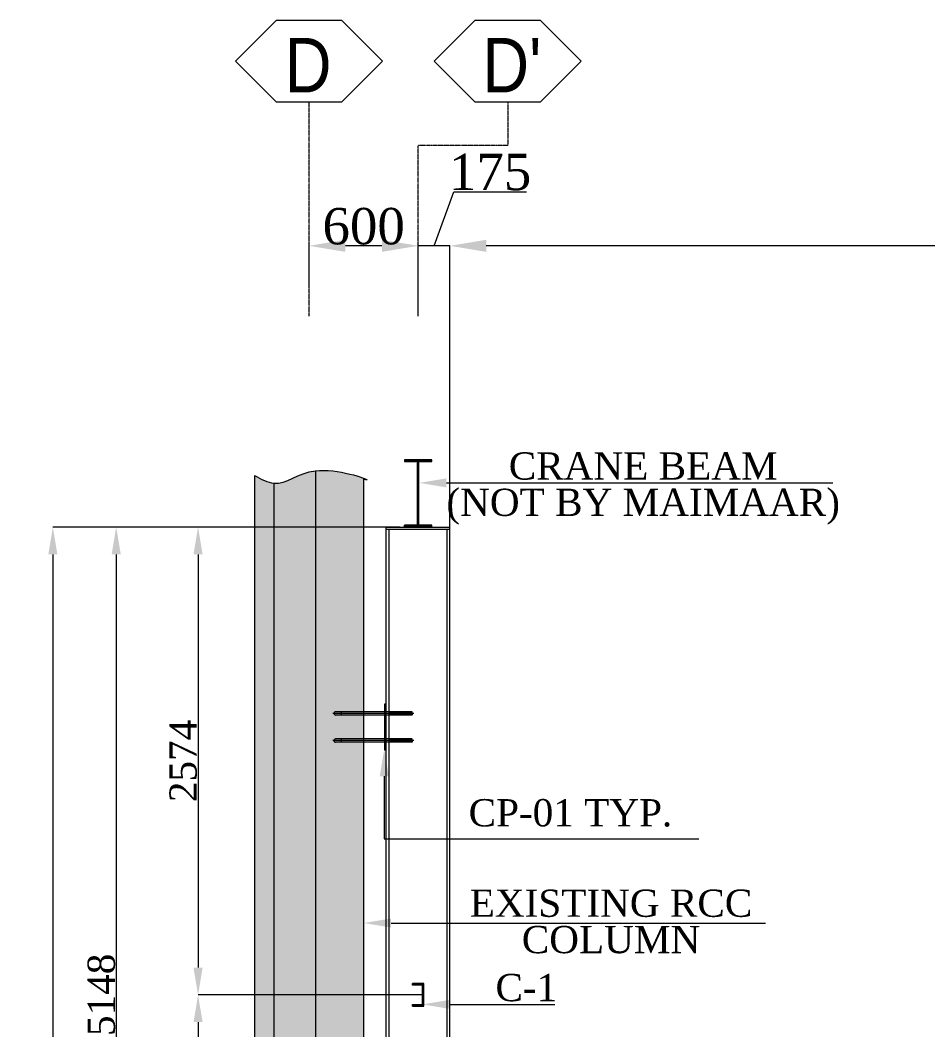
# Model space of a CAD drawing. Header units: millimetres. Extents: x 0 to 13151789, y -1482478 to 0.
# Drawn here: x 12772622 to 12777615, y -1406013 to -1400458 of the extents above; entities that cross this region are included whole.
import ezdxf
from ezdxf.entities.mleader import LeaderData, LeaderLine
from ezdxf.math import Vec2, Vec3

# ---------------------------------------------------------------- set-up
doc = ezdxf.new("R2010")
doc.units = ezdxf.units.MM
doc.header["$LTSCALE"] = 0.4
doc.header["$MEASUREMENT"] = 0
doc.header["$PDMODE"] = 66
doc.linetypes.add('CENTER', pattern=[2, 1.25, -0.25, 0.25, -0.25])
doc.linetypes.add('XKITLINE03', pattern=[6, 3, -1, 1, -1])
doc.layers.get('0').update_dxf_attribs({"lineweight": 0})
doc.layers.get('Defpoints').update_dxf_attribs({"lineweight": 0})
for name, color, linetype, lineweight in [('2', 3, 'Continuous', 0), ('COLUM HATCH', 7, 'Continuous', 0), ('Grid', 202, 'CENTER', 0), ('HATCH', 8, 'Continuous', 0), ('Layer 1', 7, 'Continuous', 0), ('MISCEL', 7, 'Continuous', 0), ('Other object type', 1, 'Continuous', 0), ('Outer Line', 1, 'Continuous', 0)]:
    doc.layers.add(name, color=color, linetype=linetype, lineweight=lineweight)
doc.styles.add('ARIAL_', font='arial.ttf')
doc.styles.add('style2', font='ARIALN.TTF')
doc.styles.add('TNROMAN', font='times.ttf')
doc.dimstyles.new('shahid', dxfattribs={"dimtxt": 37.0005, "dimasz": 20, "dimexe": 8, "dimexo": 10, "dimgap": 5, "dimtad": 3, "dimdec": 0, "dimrnd": 1, "dimzin": 0, "dimdsep": 46, "dimtxsty": 'style2', "dimcen": 0.09, "dimclrt": 1, "dimadec": 0, "dimazin": 0, "dimtfac": 1, "dimtdec": 0, "dimtix": 1, "dimtmove": 1, "dimatfit": 3, "dimfxl": 1, "dimtolj": 1, "dimtzin": 0, "dimlwd": 5, "dimlwe": 5, "dimarcsym": 0})

# ---------------------------------------------------------------- blocks, each defined once
blk = doc.blocks.new('*D156')
at = {"layer": 'Defpoints', "color": 0, "lineweight": 0, "transparency": 16777216}
for p in [(12774711.3, -1403247), (12772801.7, -1411247), (12774711.3, -1411247)]:
    blk.add_point(p, dxfattribs=at)
at = {"layer": 'Layer 1', "color": 8, "lineweight": 5, "transparency": 16777216}
for p, q in [((12774711.3, -1403247), (12772801.7, -1403247)), ((12772801.7, -1403397), (12772801.7, -1411097)), ((12774711.3, -1411247), (12772801.7, -1411247))]:
    blk.add_line(p, q, dxfattribs=at)
at = {"layer": 'Layer 1', "color": 8, "lineweight": 0, "transparency": 16777216}
for points in [[(12772776.7, -1403397), (12772826.7, -1403397), (12772801.7, -1403247)], [(12772776.7, -1411097), (12772826.7, -1411097), (12772801.7, -1411247)]]:
    blk.add_solid(points, dxfattribs=at)
at = {"layer": 'Layer 1', "color": 2, "lineweight": 0, "transparency": 16777216, "insert": (12772720.4, -1407247), "char_height": 150, "attachment_point": 5, "rotation": 90, "style": 'TNROMAN'}
blk.add_mtext('\\A1;8000', dxfattribs=at)
blk = doc.blocks.new('*D158')
at = {"layer": 'Defpoints', "color": 0, "lineweight": 0, "transparency": 16777216}
for p in [(12774636.3, -1403247), (12773150.2, -1408395), (12774636.3, -1408395)]:
    blk.add_point(p, dxfattribs=at)
at = {"layer": 'Layer 1', "color": 8, "lineweight": 5, "transparency": 16777216}
for p, q in [((12774636.3, -1403247), (12773150.2, -1403247)), ((12773150.2, -1403397), (12773150.2, -1408245)), ((12774636.3, -1408395), (12773150.2, -1408395))]:
    blk.add_line(p, q, dxfattribs=at)
at = {"layer": 'Layer 1', "color": 8, "lineweight": 0, "transparency": 16777216}
for points in [[(12773125.2, -1403397), (12773175.2, -1403397), (12773150.2, -1403247)], [(12773125.2, -1408245), (12773175.2, -1408245), (12773150.2, -1408395)]]:
    blk.add_solid(points, dxfattribs=at)
at = {"layer": 'Layer 1', "color": 2, "lineweight": 0, "transparency": 16777216, "insert": (12773068.9, -1405821), "char_height": 150, "attachment_point": 5, "rotation": 90, "style": 'TNROMAN'}
blk.add_mtext('\\A1;5148', dxfattribs=at)
blk = doc.blocks.new('*D155')
at = {"layer": 'Defpoints', "color": 0, "lineweight": 0, "transparency": 16777216}
for p in [(12774986.3, -1401699.4), (12774986.3, -1401752.7), (12789447.3, -1402086.6)]:
    blk.add_point(p, dxfattribs=at)
at = {"layer": 'Layer 1', "color": 8, "lineweight": 5, "transparency": 16777216}
for p, q in [((12774986.3, -1401752.7), (12774986.3, -1401699.4)), ((12789247.3, -1401699.4), (12775186.3, -1401699.4)), ((12789447.3, -1402086.6), (12789447.3, -1401699.4))]:
    blk.add_line(p, q, dxfattribs=at)
at = {"layer": 'Layer 1', "color": 8, "lineweight": 0, "transparency": 16777216}
for points in [[(12775186.3, -1401666.1), (12775186.3, -1401732.7), (12774986.3, -1401699.4)], [(12789247.3, -1401666.1), (12789247.3, -1401732.7), (12789447.3, -1401699.4)]]:
    blk.add_solid(points, dxfattribs=at)
at = {"layer": 'Layer 1', "color": 2, "lineweight": 0, "transparency": 16777216, "insert": (12782216.8, -1401592.7), "char_height": 200, "attachment_point": 5, "style": 'TNROMAN'}
blk.add_mtext('\\A1;14461', dxfattribs=at)
blk = doc.blocks.new('*D160')
at = {"layer": 'Defpoints', "color": 0, "lineweight": 0, "transparency": 16777216}
for p in [(12774211.3, -1401699.4), (12774811.8, -1401752.7), (12774211.3, -1401924.5)]:
    blk.add_point(p, dxfattribs=at)
at = {"layer": 'Layer 1', "color": 8, "lineweight": 5, "transparency": 16777216}
for p, q in [((12774211.3, -1401924.5), (12774211.3, -1401699.4)), ((12774611.8, -1401699.4), (12774411.3, -1401699.4)), ((12774811.8, -1401752.7), (12774811.8, -1401699.4))]:
    blk.add_line(p, q, dxfattribs=at)
at = {"layer": 'Layer 1', "color": 8, "lineweight": 0, "transparency": 16777216}
for points in [[(12774411.3, -1401666.1), (12774411.3, -1401732.7), (12774211.3, -1401699.4)], [(12774611.8, -1401666.1), (12774611.8, -1401732.7), (12774811.8, -1401699.4)]]:
    blk.add_solid(points, dxfattribs=at)
at = {"layer": 'Layer 1', "color": 2, "lineweight": 0, "transparency": 16777216, "insert": (12774511.6, -1401592.7), "char_height": 200, "attachment_point": 5, "style": 'TNROMAN'}
blk.add_mtext('\\A1;600', dxfattribs=at)
blk = doc.blocks.new('*D162')
at = {"layer": 'Defpoints', "color": 0, "lineweight": 0, "transparency": 16777216}
for p in [(12774811.3, -1401699.4), (12774811.3, -1402086.6), (12774986.3, -1403259)]:
    blk.add_point(p, dxfattribs=at)
at = {"layer": 'Layer 1', "color": 8, "lineweight": 5, "transparency": 16777216}
for p, q in [((12774898.8, -1401699.4), (12775007.7, -1401401.5)), ((12775007.7, -1401401.5), (12775406.6, -1401401.5)), ((12774811.3, -1402086.6), (12774811.3, -1401699.4)), ((12774986.3, -1401699.4), (12774811.3, -1401699.4)), ((12774986.3, -1401699.4), (12774811.3, -1401699.4)), ((12774986.3, -1403259), (12774986.3, -1401699.4))]:
    blk.add_line(p, q, dxfattribs=at)
at = {"layer": 'Layer 1', "color": 2, "lineweight": 0, "transparency": 16777216, "insert": (12775207.2, -1401294.5), "char_height": 200, "attachment_point": 5, "style": 'TNROMAN'}
blk.add_mtext('\\A1;175', dxfattribs=at)
blk = doc.blocks.new('*D286')
at = {"layer": 'Defpoints', "color": 0, "lineweight": 0, "transparency": 16777216}
for p in [(12773893.3, -1403247), (12773600.5, -1405821), (12774842.8, -1405821)]:
    blk.add_point(p, dxfattribs=at)
at = {"layer": 'Layer 1', "color": 8, "lineweight": 5, "transparency": 16777216}
for p, q in [((12773893.3, -1403247), (12773600.5, -1403247)), ((12773600.5, -1403397), (12773600.5, -1405671)), ((12774842.8, -1405821), (12773600.5, -1405821))]:
    blk.add_line(p, q, dxfattribs=at)
at = {"layer": 'Layer 1', "color": 8, "lineweight": 0, "transparency": 16777216}
for points in [[(12773575.5, -1403397), (12773625.5, -1403397), (12773600.5, -1403247)], [(12773575.5, -1405671), (12773625.5, -1405671), (12773600.5, -1405821)]]:
    blk.add_solid(points, dxfattribs=at)
at = {"layer": 'Layer 1', "color": 2, "lineweight": 0, "transparency": 16777216, "insert": (12773519, -1404534), "char_height": 150, "attachment_point": 5, "rotation": 90, "style": 'TNROMAN'}
blk.add_mtext('\\A1;2574', dxfattribs=at)
blk = doc.blocks.new('*D287')
at = {"layer": 'Defpoints', "color": 0, "lineweight": 0, "transparency": 16777216}
for p in [(12774842.8, -1405821), (12773600.5, -1408395), (12773911.3, -1408395)]:
    blk.add_point(p, dxfattribs=at)
at = {"layer": 'Layer 1', "color": 8, "lineweight": 5, "transparency": 16777216}
for p, q in [((12774842.8, -1405821), (12773600.5, -1405821)), ((12773600.5, -1405971), (12773600.5, -1408245)), ((12773911.3, -1408395), (12773600.5, -1408395))]:
    blk.add_line(p, q, dxfattribs=at)
at = {"layer": 'Layer 1', "color": 8, "lineweight": 0, "transparency": 16777216}
for points in [[(12773575.5, -1405971), (12773625.5, -1405971), (12773600.5, -1405821)], [(12773575.5, -1408245), (12773625.5, -1408245), (12773600.5, -1408395)]]:
    blk.add_solid(points, dxfattribs=at)
at = {"layer": 'Layer 1', "color": 2, "lineweight": 0, "transparency": 16777216, "insert": (12773519, -1407108), "char_height": 150, "attachment_point": 5, "rotation": 90, "style": 'TNROMAN'}
blk.add_mtext('\\A1;2574', dxfattribs=at)

msp = doc.modelspace()

# ---------------------------------------------------------------- hatches: boundary and pattern name
at = {"layer": 'COLUM HATCH', "lineweight": 0}
h = msp.add_hatch(dxfattribs=at)
h.set_pattern_fill('AR-B816C', color=251, scale=12.5)
h.set_pattern_definition([(0, (5159118.71, -1981093.05), (100, 100), [195.3125, -4.6875]), (0, (5159018.71, -1981088.36), (100, 100), [195.3125, -4.6875]), (90, (5159118.71, -1981093.05), (-100, 100), [-104.6875, 95.3125]), (90, (5159114.03, -1981093.05), (-100, 100), [-104.6875, 95.3125])])
edge = h.paths.add_edge_path()
edge.add_line((12774017.3, -1411247), (12774246.3, -1411247))
edge.add_line((12774246.3, -1411247), (12774246.3, -1402937))
edge.add_spline(control_points=[(12774246.3, -1402937), (12774148.6, -1402948.9), (12774088.2, -1403012.1), (12774017.3, -1403005.4)], knot_values=[113.753398, 113.753398, 113.753398, 113.753398, 352.738976, 352.738976, 352.738976, 352.738976], degree=3, periodic=0)
edge.add_line((12774017.3, -1403005.4), (12774017.3, -1411247))
at = {"layer": 'HATCH', "lineweight": 0}
h = msp.add_hatch(dxfattribs=at)
h.set_pattern_fill('AR-CONC', color=251, scale=22)
h.set_pattern_definition([(50, (5159118.71, -1981093.05), (157.7972402, -13.8054697), [16.5, -181.5]), (355, (5159118.71, -1981093.05), (-30.5252934, 165.4822694), [13.2, -145.2]), (100.4514445, (5159131.86, -1981094.2), (127.2719463, 151.676798), [14.0228422, -154.2512646]), (46.1842, (5159118.71, -1981049.05), (234.7930927, -36.414242), [24.75, -272.25]), (96.6356355, (5159138.28, -1981052.09), (205.625628, 214.306092), [21.034275, -231.377027]), (351.184164, (5159118.71, -1981049.05), (205.625628, 214.306092), [19.8, -217.8]), (21, (5159140.71, -1981060.05), (131.3195515, -88.576156), [16.5, -181.5]), (326, (5159140.71, -1981060.05), (53.529373, 159.53301), [13.2, -145.2]), (71.4514447, (5159151.66, -1981067.43), (184.848923, 70.9568536), [14.0228418, -154.2512646]), (37.5, (5159118.71, -1981093.05), (2.67516817, 73.23664784), [0, -143.44, 0, -147.4, 0, -145.75]), (7.5, (5159118.71, -1981093.05), (57.8752982, 86.7705766), [0, -84.04, 0, -140.14, 0, -55.55]), (327.5, (5159069.65, -1981093.05), (117.44093596, -4.9620718), [0, -55, 0, -171.6, 0, -227.7]), (317.5, (5159047.65, -1981093.05), (128.3009573, 22.0230961), [0, -71.5, 0, -113.96, 0, -161.7])])
edge = h.paths.add_edge_path()
edge.add_spline(control_points=[(12774529.4, -1402985.9), (12774519.9, -1402978.7), (12774421.5, -1402945), (12774325.9, -1402936.7)], knot_values=[413.486277, 413.486277, 413.486277, 413.486277, 624.848187, 624.848187, 624.848187, 624.848187], degree=3, periodic=0)
edge.add_spline(control_points=[(12774325.9, -1402936.7), (12774316.5, -1402935.9), (12774307.1, -1402935.3), (12774297.8, -1402935)], knot_values=[392.638294, 392.638294, 392.638294, 392.638294, 413.486277, 413.486277, 413.486277, 413.486277], degree=3, periodic=0)
edge.add_spline(control_points=[(12774297.8, -1402935), (12774296.2, -1402935), (12774294.6, -1402934.9), (12774293.1, -1402934.9)], knot_values=[389.096866, 389.096866, 389.096866, 389.096866, 392.638294, 392.638294, 392.638294, 392.638294], degree=3, periodic=0)
edge.add_spline(control_points=[(12774293.1, -1402934.9), (12774276.9, -1402934.6), (12774261.2, -1402935.2), (12774246.3, -1402937), (12774246.3, -1402937)], knot_values=[352.738976, 352.738976, 352.738976, 352.738976, 389.096866, 389.096866, 389.096866, 389.096866, 389.096866], degree=3, periodic=0)
edge.add_line((12774246.3, -1402937), (12774246.3, -1411247))
edge.add_line((12774246.3, -1411247), (12774511.3, -1411247))
edge.add_line((12774511.3, -1411247), (12774511.3, -1402977.9))
edge = h.paths.add_edge_path()
edge.add_spline(control_points=[(12774246.3, -1402937), (12774246.3, -1402937), (12774246.3, -1402937), (12774246.3, -1402937)], knot_values=[352.737657, 352.737657, 352.737657, 352.737657, 352.738976, 352.738976, 352.738976, 352.738976], degree=3, periodic=0)
edge.add_spline(control_points=[(12774246.3, -1402937), (12774246.3, -1402937), (12774246.3, -1402937), (12774246.3, -1402937)], knot_values=[352.735807, 352.735807, 352.735807, 352.735807, 352.737657, 352.737657, 352.737657, 352.737657], degree=3, periodic=0)
edge.add_spline(control_points=[(12774246.3, -1402937), (12774241.5, -1402937.6), (12774236.7, -1402938.3), (12774232, -1402939.2)], knot_values=[340.792994, 340.792994, 340.792994, 340.792994, 352.735807, 352.735807, 352.735807, 352.735807], degree=3, periodic=0)
edge.add_spline(control_points=[(12774232, -1402939.2), (12774228.2, -1402939.8), (12774224.5, -1402940.6), (12774220.8, -1402941.4)], knot_values=[331.202365, 331.202365, 331.202365, 331.202365, 340.792994, 340.792994, 340.792994, 340.792994], degree=3, periodic=0)
edge.add_spline(control_points=[(12774220.8, -1402941.4), (12774218.1, -1402942), (12774215.4, -1402942.6), (12774212.8, -1402943.3)], knot_values=[324.14125, 324.14125, 324.14125, 324.14125, 331.202365, 331.202365, 331.202365, 331.202365], degree=3, periodic=0)
edge.add_spline(control_points=[(12774212.8, -1402943.3), (12774209.9, -1402944), (12774207, -1402944.8), (12774204.2, -1402945.6)], knot_values=[316.392028, 316.392028, 316.392028, 316.392028, 324.14125, 324.14125, 324.14125, 324.14125], degree=3, periodic=0)
edge.add_spline(control_points=[(12774204.2, -1402945.6), (12774188.3, -1402950.1), (12774173.3, -1402955.6), (12774159.1, -1402961.6)], knot_values=[272.886474, 272.886474, 272.886474, 272.886474, 316.392028, 316.392028, 316.392028, 316.392028], degree=3, periodic=0)
edge.add_spline(control_points=[(12774159.1, -1402961.6), (12774126.6, -1402975.1), (12774097.8, -1402990.6), (12774069.3, -1402999.2)], knot_values=[173.500168, 173.500168, 173.500168, 173.500168, 272.886474, 272.886474, 272.886474, 272.886474], degree=3, periodic=0)
edge.add_spline(control_points=[(12774069.3, -1402999.2), (12774066.7, -1403000), (12774064.1, -1403000.7), (12774061.5, -1403001.3)], knot_values=[164.495256, 164.495256, 164.495256, 164.495256, 173.49922, 173.49922, 173.49922, 173.49922], degree=3, periodic=0)
edge.add_spline(control_points=[(12774058, -1403002.2), (12774054.8, -1403003), (12774051.6, -1403003.6), (12774048.4, -1403004.1)], knot_values=[149.254601, 149.254601, 149.254601, 149.254601, 160.330745, 160.330745, 160.330745, 160.330745], degree=3, periodic=0)
edge.add_spline(control_points=[(12774038.9, -1403005.4), (12774036.1, -1403005.6), (12774033.3, -1403005.8), (12774030.5, -1403005.8)], knot_values=[128.690006, 128.690006, 128.690006, 128.690006, 138.318419, 138.318419, 138.318419, 138.318419], degree=3, periodic=0)
edge.add_spline(control_points=[(12774030.5, -1403005.8), (12774028.5, -1403005.9), (12774026.4, -1403005.9), (12774024.3, -1403005.8)], knot_values=[121.612033, 121.612033, 121.612033, 121.612033, 128.690006, 128.690006, 128.690006, 128.690006], degree=3, periodic=0)
edge.add_line((12774017.3, -1403005.7), (12774017.3, -1411247))
edge.add_line((12774017.3, -1411247), (12774246.3, -1411247))
edge.add_line((12774246.3, -1411247), (12774246.3, -1402937))
edge = h.paths.add_edge_path()
edge.add_spline(control_points=[(12774012.3, -1403004.8), (12774009.4, -1403004.4), (12774006.5, -1403003.9), (12774003.6, -1403003.2)], knot_values=[98.408551, 98.408551, 98.408551, 98.408551, 108.082426, 108.082426, 108.082426, 108.082426], degree=3, periodic=0)
edge.add_spline(control_points=[(12774003.6, -1403003.2), (12773997.9, -1403002.1), (12773992.2, -1403000.5), (12773986.4, -1402998.6)], knot_values=[79.644726, 79.644726, 79.644726, 79.644726, 98.408551, 98.408551, 98.408551, 98.408551], degree=3, periodic=0)
edge.add_spline(control_points=[(12773986.4, -1402998.6), (12773982.8, -1402997.5), (12773979.2, -1402996.2), (12773975.6, -1402994.9)], knot_values=[68.020514, 68.020514, 68.020514, 68.020514, 79.644726, 79.644726, 79.644726, 79.644726], degree=3, periodic=0)
edge.add_spline(control_points=[(12773975.6, -1402994.9), (12773969.7, -1402992.6), (12773963.8, -1402990.1), (12773957.8, -1402987.4)], knot_values=[49.01252, 49.01252, 49.01252, 49.01252, 68.020514, 68.020514, 68.020514, 68.020514], degree=3, periodic=0)
edge.add_spline(control_points=[(12773957.8, -1402987.4), (12773950.4, -1402984.1), (12773942.9, -1402980.4), (12773935.3, -1402976.6)], knot_values=[25.182378, 25.182378, 25.182378, 25.182378, 49.01252, 49.01252, 49.01252, 49.01252], degree=3, periodic=0)
edge.add_spline(control_points=[(12773935.3, -1402976.6), (12773927.6, -1402972.6), (12773919.8, -1402968.6), (12773912.1, -1402964.5)], knot_values=[0.776139, 0.776139, 0.776139, 0.776139, 25.182378, 25.182378, 25.182378, 25.182378], degree=3, periodic=0)
edge.add_line((12773911.3, -1402964.1), (12773911.3, -1411247))
edge.add_line((12773911.3, -1411247), (12774017.3, -1411247))
edge.add_line((12774017.3, -1411247), (12774017.3, -1403005.6))
at = {"layer": 'Other object type', "lineweight": 0}
h = msp.add_hatch(dxfattribs=at)
h.set_pattern_fill('ANSI31', color=4)
h.set_pattern_definition([(45, (5160202.37171, -1977046.20214), (-0.0883883476483, 0.0883883476483), [])])
h.paths.add_polyline_path([(12774736.3, -1403247), (12774736.3, -1403237), (12774807.3, -1403237), (12774807.3, -1402887), (12774736.3, -1402887), (12774736.3, -1402877), (12774886.3, -1402877), (12774886.3, -1402887), (12774815.3, -1402887), (12774815.3, -1403237), (12774886.3, -1403237), (12774886.3, -1403247)])
h = msp.add_hatch(dxfattribs=at)
h.set_pattern_fill('ANSI31', color=241, angle=180)
h.set_pattern_definition([(225, (20390941.55439, -848896.52806), (0.0883883476483, -0.0883883476483), [])])
h.paths.add_polyline_path([(12774842.8, -1405758.5), (12774779.8, -1405758.5), (12774779.8, -1405767.5), (12774835.8, -1405767.5), (12774835.8, -1405874.5), (12774779.8, -1405874.5), (12774779.8, -1405883.5), (12774842.8, -1405883.5)])

# ---------------------------------------------------------------- linework, layer by layer
at = {"lineweight": 0, "ltscale": 0.0025}
for points in [[(12774967.3, -1402978.9), (12774817.3, -1403003.9), (12774967.3, -1403028.9)], [(12774650.1, -1404617.8), (12774625.1, -1404467.8), (12774600.1, -1404617.8)], [(12774662.2, -1405400.8), (12774512.2, -1405425.8), (12774662.2, -1405450.8)], [(12774985.8, -1405848.4), (12774835.8, -1405873.4), (12774985.8, -1405898.4)]]:
    msp.add_solid(points, dxfattribs=at)
at = {"layer": '2', "lineweight": 0}
for p, q in [((12774636.3, -1406944.6), (12774636.3, -1403247)), ((12774986.3, -1406944.6), (12774986.3, -1403247)), ((12774651.3, -1406944.6), (12774651.3, -1403259)), ((12774971.3, -1406944.6), (12774971.3, -1403259))]:
    msp.add_line(p, q, dxfattribs=at)
at = {"layer": 'Grid', "linetype": 'XKITLINE03', "lineweight": 0}
for p, q in [((12774211.3, -1402086.6), (12774211.3, -1400909.1)), ((12775304.2, -1400909.1), (12775304.2, -1401147.4)), ((12774811.3, -1402086.6), (12774811.3, -1401147.4)), ((12775304.2, -1401147.4), (12774811.3, -1401147.4))]:
    msp.add_line(p, q, dxfattribs=at)
at = {"layer": 'Grid', "linetype": 'XKITLINE03', "lineweight": 0, "ltscale": 350}
for points in [[(12774390.4, -1400909.1), (12774032.3, -1400909.1), (12773806.7, -1400683.5), (12774032.3, -1400457.9), (12774390.4, -1400457.9), (12774616, -1400683.5)], [(12775483.2, -1400909.1), (12775125.2, -1400909.1), (12774899.5, -1400683.5), (12775125.2, -1400457.9), (12775483.2, -1400457.9), (12775708.9, -1400683.5)]]:
    msp.add_lwpolyline(points, close=True, dxfattribs=at)
at = {"layer": 'MISCEL', "color": 1, "lineweight": 0}
for p, q in [((12774786.8, -1404272), (12774341.5, -1404272)), ((12774777.3, -1404262.9), (12774356.5, -1404262.9)), ((12774357.1, -1404281.2), (12774356.7, -1404281.2)), ((12774409, -1404262.9), (12774357.1, -1404262.9)), ((12774409, -1404281.2), (12774357.1, -1404281.2)), ((12774777, -1404281.2), (12774361.6, -1404281.2)), ((12774390.4, -1404281.2), (12774390.4, -1404262.9)), ((12774651.2, -1404263.4), (12774651.5, -1404281.2)), ((12774653.2, -1404267.6), (12774653.4, -1404278.2)), ((12774655.1, -1404263.4), (12774655.3, -1404272)), ((12774656.9, -1404267.6), (12774657.1, -1404278.2)), ((12774658.5, -1404263.4), (12774658.9, -1404281.2)), ((12774660.3, -1404267.6), (12774660.5, -1404278.2)), ((12774663.7, -1404267.6), (12774663.9, -1404278.2)), ((12774665.3, -1404262.9), (12774665.7, -1404281.2)), ((12774667.4, -1404267.1), (12774667.6, -1404277.7)), ((12774669.3, -1404262.9), (12774669.6, -1404281.2)), ((12774670.7, -1404272), (12774778.7, -1404272)), ((12774671.1, -1404267.1), (12774671.3, -1404277.7)), ((12774672.7, -1404262.9), (12774673.1, -1404281.2)), ((12774674.5, -1404267.1), (12774674.7, -1404277.7)), ((12774676.1, -1404262.9), (12774676.5, -1404281.2)), ((12774677.9, -1404267.1), (12774678.1, -1404277.7)), ((12774679.5, -1404262.9), (12774679.9, -1404281.2)), ((12774679.5, -1404262.9), (12774679.9, -1404281.2)), ((12774681.6, -1404267.1), (12774681.8, -1404277.7)), ((12774683.5, -1404262.9), (12774683.8, -1404281.2)), ((12774685.3, -1404267.1), (12774685.5, -1404277.7)), ((12774686.9, -1404262.9), (12774687.2, -1404281.2)), ((12774688.7, -1404267.1), (12774688.9, -1404277.7)), ((12774690.3, -1404262.9), (12774690.6, -1404281.2)), ((12774692.1, -1404267.1), (12774692.3, -1404277.7)), ((12774693.7, -1404262.9), (12774694.1, -1404281.2)), ((12774695.5, -1404267.1), (12774695.7, -1404277.7)), ((12774697.1, -1404262.9), (12774697.5, -1404281.2)), ((12774698.9, -1404267.1), (12774699.1, -1404277.7)), ((12774700.5, -1404262.9), (12774700.9, -1404281.2)), ((12774701.5, -1404267.1), (12774701.7, -1404277.7)), ((12774703.1, -1404262.9), (12774703.4, -1404281.2)), ((12774705.1, -1404267.1), (12774705.3, -1404277.7)), ((12774707.1, -1404262.9), (12774707.4, -1404281.2)), ((12774708.9, -1404267.1), (12774709, -1404277.7)), ((12774710.5, -1404262.9), (12774710.8, -1404281.2)), ((12774712.3, -1404267.1), (12774712.4, -1404277.7)), ((12774713.9, -1404262.9), (12774714.2, -1404281.2)), ((12774715.7, -1404267.1), (12774715.9, -1404277.7)), ((12774717.3, -1404262.9), (12774717.6, -1404281.2)), ((12774719.1, -1404267.1), (12774719.3, -1404277.7)), ((12774720.7, -1404262.9), (12774721, -1404281.2)), ((12774722.5, -1404267.1), (12774722.7, -1404277.7)), ((12774724.1, -1404262.9), (12774724.4, -1404281.2)), ((12774725, -1404267.1), (12774725.2, -1404277.7)), ((12774726.7, -1404262.9), (12774727, -1404281.2)), ((12774728.7, -1404267.1), (12774728.9, -1404277.7)), ((12774730.6, -1404262.9), (12774731, -1404281.2)), ((12774732.4, -1404267.1), (12774732.6, -1404277.7)), ((12774734.1, -1404262.9), (12774734.4, -1404281.2)), ((12774735.8, -1404267.1), (12774736, -1404277.7)), ((12774737.5, -1404262.9), (12774737.8, -1404281.2)), ((12774739.2, -1404267.1), (12774739.4, -1404277.7)), ((12774740.9, -1404262.9), (12774741.2, -1404281.2)), ((12774742.6, -1404267.1), (12774742.8, -1404277.7)), ((12774744.3, -1404262.5), (12774744.6, -1404280.9)), ((12774744.3, -1404262.9), (12774744.6, -1404281.2)), ((12774745.2, -1404267.1), (12774745.4, -1404277.7)), ((12774746.8, -1404262.9), (12774747.1, -1404281.2)), ((12774748.9, -1404267.1), (12774749.1, -1404277.7)), ((12774750.8, -1404262.9), (12774751.1, -1404281.2)), ((12774752.6, -1404267.1), (12774752.8, -1404277.7)), ((12774754.2, -1404262.9), (12774754.5, -1404281.2)), ((12774756, -1404267.1), (12774756.2, -1404277.7)), ((12774757.6, -1404262.9), (12774757.9, -1404281.2)), ((12774759.4, -1404267.1), (12774759.6, -1404277.7)), ((12774761, -1404262.9), (12774761.3, -1404281.2)), ((12774761.1, -1404262.9), (12774761.4, -1404281.2)), ((12774762.8, -1404267.1), (12774763, -1404277.7)), ((12774762.9, -1404267.1), (12774763, -1404277.7)), ((12774764.4, -1404262.9), (12774764.7, -1404281.2)), ((12774764.5, -1404262.9), (12774764.8, -1404281.2)), ((12774766.3, -1404267.1), (12774766.5, -1404277.7)), ((12774767.9, -1404262.9), (12774768.2, -1404281.2)), ((12774769.7, -1404267.1), (12774769.9, -1404277.7)), ((12774771.3, -1404262.9), (12774771.6, -1404281.2)), ((12774773.1, -1404267.1), (12774773.3, -1404277.7)), ((12774774.7, -1404262.9), (12774775, -1404281.2)), ((12774776, -1404267.1), (12774776.2, -1404277.7)), ((12774777.7, -1404280.1), (12774777, -1404281.2)), ((12774777.7, -1404263.9), (12774777.3, -1404262.9)), ((12774777.7, -1404272), (12774777.7, -1404263.9)), ((12774777.7, -1404272), (12774777.7, -1404280.1)), ((12774777.3, -1404412.9), (12774356.5, -1404412.9)), ((12774409, -1404412.9), (12774357.1, -1404412.9)), ((12774390.4, -1404431.2), (12774390.4, -1404412.9)), ((12774651.2, -1404413.4), (12774651.5, -1404431.2)), ((12774655.1, -1404413.4), (12774655.3, -1404422)), ((12774658.5, -1404413.4), (12774658.9, -1404431.2)), ((12774665.3, -1404412.9), (12774665.7, -1404431.2)), ((12774669.3, -1404412.9), (12774669.6, -1404431.2)), ((12774672.7, -1404412.9), (12774673.1, -1404431.2)), ((12774676.1, -1404412.9), (12774676.5, -1404431.2)), ((12774679.5, -1404412.9), (12774679.9, -1404431.2)), ((12774679.5, -1404412.9), (12774679.9, -1404431.2)), ((12774683.5, -1404412.9), (12774683.8, -1404431.2)), ((12774686.9, -1404412.9), (12774687.2, -1404431.2)), ((12774690.3, -1404412.9), (12774690.6, -1404431.2)), ((12774693.7, -1404412.9), (12774694.1, -1404431.2)), ((12774697.1, -1404412.9), (12774697.5, -1404431.2)), ((12774700.5, -1404412.9), (12774700.9, -1404431.2)), ((12774703.1, -1404412.9), (12774703.4, -1404431.2)), ((12774707.1, -1404412.9), (12774707.4, -1404431.2)), ((12774710.5, -1404412.9), (12774710.8, -1404431.2)), ((12774713.9, -1404412.9), (12774714.2, -1404431.2)), ((12774717.3, -1404412.9), (12774717.6, -1404431.2)), ((12774720.7, -1404412.9), (12774721, -1404431.2)), ((12774724.1, -1404412.9), (12774724.4, -1404431.2)), ((12774726.7, -1404412.9), (12774727, -1404431.2)), ((12774730.6, -1404412.9), (12774731, -1404431.2)), ((12774734.1, -1404412.9), (12774734.4, -1404431.2)), ((12774737.5, -1404412.9), (12774737.8, -1404431.2)), ((12774740.9, -1404412.9), (12774741.2, -1404431.2)), ((12774744.3, -1404412.5), (12774744.6, -1404430.9)), ((12774744.3, -1404412.9), (12774744.6, -1404431.2)), ((12774746.8, -1404412.9), (12774747.1, -1404431.2)), ((12774750.8, -1404412.9), (12774751.1, -1404431.2)), ((12774754.2, -1404412.9), (12774754.5, -1404431.2)), ((12774757.6, -1404412.9), (12774757.9, -1404431.2)), ((12774761, -1404412.9), (12774761.3, -1404431.2)), ((12774761.1, -1404412.9), (12774761.4, -1404431.2)), ((12774764.4, -1404412.9), (12774764.7, -1404431.2)), ((12774764.5, -1404412.9), (12774764.8, -1404431.2)), ((12774767.9, -1404412.9), (12774768.2, -1404431.2)), ((12774771.3, -1404412.9), (12774771.6, -1404431.2)), ((12774774.7, -1404412.9), (12774775, -1404431.2)), ((12774777.7, -1404413.9), (12774777.3, -1404412.9)), ((12774777.7, -1404422), (12774777.7, -1404413.9)), ((12774786.8, -1404422), (12774341.5, -1404422)), ((12774357.1, -1404431.2), (12774356.7, -1404431.2)), ((12774409, -1404431.2), (12774357.1, -1404431.2)), ((12774777, -1404431.2), (12774361.6, -1404431.2)), ((12774653.2, -1404417.6), (12774653.4, -1404428.2)), ((12774656.9, -1404417.6), (12774657.1, -1404428.2)), ((12774660.3, -1404417.6), (12774660.5, -1404428.2)), ((12774663.7, -1404417.6), (12774663.9, -1404428.2)), ((12774667.4, -1404417.1), (12774667.6, -1404427.7)), ((12774670.7, -1404422), (12774778.7, -1404422)), ((12774671.1, -1404417.1), (12774671.3, -1404427.7)), ((12774674.5, -1404417.1), (12774674.7, -1404427.7)), ((12774677.9, -1404417.1), (12774678.1, -1404427.7)), ((12774681.6, -1404417.1), (12774681.8, -1404427.7)), ((12774685.3, -1404417.1), (12774685.5, -1404427.7)), ((12774688.7, -1404417.1), (12774688.9, -1404427.7)), ((12774692.1, -1404417.1), (12774692.3, -1404427.7)), ((12774695.5, -1404417.1), (12774695.7, -1404427.7)), ((12774698.9, -1404417.1), (12774699.1, -1404427.7)), ((12774701.5, -1404417.1), (12774701.7, -1404427.7)), ((12774705.1, -1404417.1), (12774705.3, -1404427.7)), ((12774708.9, -1404417.1), (12774709, -1404427.7)), ((12774712.3, -1404417.1), (12774712.4, -1404427.7)), ((12774715.7, -1404417.1), (12774715.9, -1404427.7)), ((12774719.1, -1404417.1), (12774719.3, -1404427.7)), ((12774722.5, -1404417.1), (12774722.7, -1404427.7)), ((12774725, -1404417.1), (12774725.2, -1404427.7)), ((12774728.7, -1404417.1), (12774728.9, -1404427.7)), ((12774732.4, -1404417.1), (12774732.6, -1404427.7)), ((12774735.8, -1404417.1), (12774736, -1404427.7)), ((12774739.2, -1404417.1), (12774739.4, -1404427.7)), ((12774742.6, -1404417.1), (12774742.8, -1404427.7)), ((12774745.2, -1404417.1), (12774745.4, -1404427.7)), ((12774748.9, -1404417.1), (12774749.1, -1404427.7)), ((12774752.6, -1404417.1), (12774752.8, -1404427.7)), ((12774756, -1404417.1), (12774756.2, -1404427.7)), ((12774759.4, -1404417.1), (12774759.6, -1404427.7)), ((12774762.8, -1404417.1), (12774763, -1404427.7)), ((12774762.9, -1404417.1), (12774763, -1404427.7)), ((12774766.3, -1404417.1), (12774766.5, -1404427.7)), ((12774769.7, -1404417.1), (12774769.9, -1404427.7)), ((12774773.1, -1404417.1), (12774773.3, -1404427.7)), ((12774776, -1404417.1), (12774776.2, -1404427.7)), ((12774777.7, -1404430.1), (12774777, -1404431.2)), ((12774777.7, -1404422), (12774777.7, -1404430.1))]:
    msp.add_line(p, q, dxfattribs=at)
for centre in [(12774357.1, -1404272), (12774357.1, -1404422)]:
    msp.add_arc(centre, 9.17, 90, 270.0337, dxfattribs=at)
at = {"layer": 'Other object type', "color": 241, "lineweight": 0}
for p, q in [((12773911.3, -1402964.1), (12773911.3, -1411247)), ((12774246.3, -1402937), (12774246.3, -1411247)), ((12774017.3, -1403005.4), (12774017.3, -1411247)), ((12774511.3, -1402977.9), (12774511.3, -1411247)), ((12774636.3, -1403247), (12774986.3, -1403247)), ((12774636.3, -1403259), (12774986.3, -1403259)), ((12774842.8, -1405758.5), (12774779.8, -1405758.5)), ((12774779.8, -1405767.5), (12774779.8, -1405758.5)), ((12774835.8, -1405767.5), (12774779.8, -1405767.5)), ((12774835.8, -1405874.5), (12774835.8, -1405767.5)), ((12774842.8, -1405883.5), (12774842.8, -1405758.5)), ((12774779.8, -1405874.5), (12774835.8, -1405874.5)), ((12774779.8, -1405883.5), (12774779.8, -1405874.5)), ((12774779.8, -1405883.5), (12774842.8, -1405883.5))]:
    msp.add_line(p, q, dxfattribs=at)
at = {"layer": 'Other object type', "color": 0, "lineweight": 0}
for p, q in [((12774967.3, -1403003.9), (12777092.6, -1403003.9)), ((12774625.1, -1404617.8), (12774625.1, -1404962.2)), ((12774625.1, -1404962.2), (12776355.3, -1404962.2)), ((12774662.2, -1405425.8), (12776721.5, -1405425.8)), ((12774985.8, -1405873.4), (12775562.5, -1405873.4))]:
    msp.add_line(p, q, dxfattribs=at)
at = {"layer": 'Other object type', "color": 4, "lineweight": 0}
msp.add_lwpolyline([(12774815.3, -1402887), (12774886.3, -1402887), (12774886.3, -1402877), (12774736.3, -1402877), (12774736.3, -1402887), (12774807.3, -1402887), (12774807.3, -1403237), (12774736.3, -1403237), (12774736.3, -1403247), (12774886.3, -1403247), (12774886.3, -1403237), (12774815.3, -1403237)], close=True, dxfattribs=at)
at = {"layer": 'Other object type', "color": 241, "lineweight": 0}
msp.add_lwpolyline([(12774636.3, -1404222), (12774626.3, -1404222), (12774626.3, -1404472), (12774636.3, -1404472)], close=True, dxfattribs=at)
msp.add_open_spline([(12773911.3, -1402964.1), (12773947.5, -1402983.1), (12774059.5, -1403042.2), (12774221.4, -1402872.7), (12774566.5, -1402993.7), (12774522.2, -1402986.8), (12774511.3, -1402984.4)], degree=3, knots=[0, 0, 0, 0, 113.753398, 352.738976, 640.740206, 691.727845, 691.727845, 691.727845, 691.727845], dxfattribs=at)

# ---------------------------------------------------------------- texts
at = {"layer": 'Grid', "color": 2, "lineweight": 0, "style": 'ARIAL_', "width": 0.85}
for s, p in [('D', (12774077.6, -1400855.1)), ("D'", (12775164.5, -1400855.1))]:
    msp.add_text(s, height=300, dxfattribs=at).set_placement(p)

# ---------------------------------------------------------------- dimensions: what is measured, and where the dimension line sits
at = {"layer": 'Layer 1', "color": 241, "lineweight": 0}
dim = msp.add_linear_dim(base=(12774811.3, -1401699.4), p1=(12774986.3, -1403259), p2=(12774811.3, -1402086.6), dimstyle='shahid', override={"dimtxt": 200, "dimasz": 200, "dimexe": 0, "dimexo": 0, "dimtxsty": 'TNROMAN', "dimclrd": 8, "dimclre": 8, "dimclrt": 2}, dxfattribs=at)
dim.commit()
dim.dimension.update_dxf_attribs({"geometry": '*D162', "text_midpoint": (12775012.7, -1401401.5), "dimtype": 160})
dim = msp.add_linear_dim(base=(12774211.3407, -1401699.4158), p1=(12774811.7784, -1401752.673), p2=(12774211.3407, -1401924.5219), dimstyle='shahid', override={"dimtxt": 200, "dimasz": 200, "dimexe": 0, "dimexo": 0, "dimtxsty": 'TNROMAN', "dimclrd": 8, "dimclre": 8, "dimclrt": 2}, dxfattribs=at)
dim.commit()
dim.dimension.update_dxf_attribs({"geometry": '*D160', "text_midpoint": (12774511.5595, -1401592.6854)})
at = {"layer": 'Layer 1', "color": 0, "lineweight": 0}
dim = msp.add_linear_dim(base=(12774986.3, -1401699.4), p1=(12789447.3, -1402086.6), p2=(12774986.3, -1401752.7), dimstyle='shahid', override={"dimtxt": 200, "dimasz": 200, "dimexe": 0, "dimexo": 0, "dimtxsty": 'TNROMAN', "dimclrd": 8, "dimclre": 8, "dimclrt": 2}, dxfattribs=at)
dim.commit()
dim.dimension.update_dxf_attribs({"geometry": '*D155', "text_midpoint": (12782216.8, -1401592.7)})
for p1, p2, distance, picture, middle in [((12774711.3, -1403247), (12774711.3, -1411247), -1909.6, '*D156', (12772720.4, -1407247)), ((12774636.3, -1403247), (12774636.3, -1408395), -1486.1, '*D158', (12773068.9, -1405821))]:
    dim = msp.add_aligned_dim(p1=p1, p2=p2, distance=distance, dimstyle='shahid', override={"dimtxt": 150, "dimasz": 150, "dimexe": 0, "dimexo": 0, "dimtxsty": 'TNROMAN', "dimclrd": 8, "dimclre": 8, "dimclrt": 2}, dxfattribs=at)
    dim.commit()
    dim.dimension.update_dxf_attribs({"geometry": picture, "text_midpoint": middle})
dim = msp.add_linear_dim(base=(12773600.5, -1405821), p1=(12773893.3, -1403247), p2=(12774842.8, -1405821), angle=90, dimstyle='shahid', override={"dimtxt": 150, "dimasz": 150, "dimexe": 0, "dimexo": 0, "dimtxsty": 'TNROMAN', "dimclrd": 8, "dimclre": 8, "dimclrt": 2}, dxfattribs=at)
dim.commit()
dim.dimension.update_dxf_attribs({"geometry": '*D286', "text_midpoint": (12773519, -1404534)})
at = {"layer": 'Layer 1', "color": 241, "lineweight": 0}
dim = msp.add_linear_dim(base=(12773600.5, -1408395), p1=(12774842.8, -1405821), p2=(12773911.3, -1408395), angle=90, dimstyle='shahid', override={"dimtxt": 150, "dimasz": 150, "dimexe": 0, "dimexo": 0, "dimtxsty": 'TNROMAN', "dimclrd": 8, "dimclre": 8, "dimclrt": 2}, dxfattribs=at)
dim.commit()
dim.dimension.update_dxf_attribs({"geometry": '*D287', "text_midpoint": (12773519, -1407108)})

# ---------------------------------------------------------------- leaders
at = {"layer": 'Outer Line', "color": 0, "lineweight": 0}
ml = msp.add_multileader_mtext('Standard', dxfattribs=at)
ml.set_content('CRANE BEAM \\P(NOT BY MAIMAAR) ', color=7, style='TNROMAN')
ml.set_leader_properties(color=215)
ml.build(insert=Vec2(0, 0))
ml.multileader.update_dxf_attribs({"dogleg_length": 92.4, "arrow_head_size": 50})
ctx = ml.context
ctx.base_point, ctx.char_height, ctx.arrow_head_size, ctx.landing_gap_size, ctx.plane_origin = Vec3(12774950.4, -1402934.3), 150, 50, 50, Vec3(12847463.3, -1407039.4)
ctx.text_align_type = 1
ctx.mtext.insert, ctx.mtext.rotation, ctx.mtext.width, ctx.mtext.defined_height, ctx.mtext.alignment, ctx.mtext.line_spacing_factor, ctx.mtext.flow_direction = Vec3(12776049.4, -1402835.7), 6.283185, 2692.609, 304.4, 2, 0.8, 5
ml = msp.add_multileader_mtext('Standard', dxfattribs=at)
ml.set_content('CP-01 TYP.', color=7, style='TNROMAN')
ml.set_leader_properties(color=215)
ml.build(insert=Vec2(0, 0))
ml.multileader.update_dxf_attribs({"dogleg_length": 92.4, "arrow_head_size": 50})
ctx = ml.context
ctx.base_point, ctx.char_height, ctx.arrow_head_size, ctx.landing_gap_size, ctx.plane_origin = Vec3(12775063.3, -1404820.5), 150, 50, 50, Vec3(12847267.4, -1400737.5)
ctx.text_align_type = 1
ctx.mtext.insert, ctx.mtext.width, ctx.mtext.defined_height, ctx.mtext.alignment, ctx.mtext.line_spacing_factor, ctx.mtext.flow_direction = Vec3(12775649.1, -1404743.9), 1986.677, 304.4, 2, 0.8, 5
ml = msp.add_multileader_mtext('Standard', dxfattribs=at)
ml.set_content('EXISTING RCC COLUMN ', color=7, style='TNROMAN')
ml.set_leader_properties(color=215)
ml.build(insert=Vec2(0, 0))
ml.multileader.update_dxf_attribs({"dogleg_length": 92.4, "arrow_head_size": 50})
ctx = ml.context
ctx.base_point, ctx.char_height, ctx.arrow_head_size, ctx.landing_gap_size, ctx.plane_origin = Vec3(12775068.7, -1405318.3), 150, 50, 50, Vec3(12845457.6, -1409445.3)
ctx.text_align_type = 1
ctx.mtext.insert, ctx.mtext.rotation, ctx.mtext.width, ctx.mtext.defined_height, ctx.mtext.alignment, ctx.mtext.line_spacing_factor, ctx.mtext.flow_direction = Vec3(12775872.4, -1405241.6), 6.283185, 1597.549, 304.4, 2, 0.8, 5
ml = msp.add_multileader_mtext('Standard', dxfattribs=at)
ml.set_content('C-1', color=7, style='TNROMAN')
ml.set_leader_properties(color=215)
ml.build(insert=Vec2(0, 0))
ml.multileader.update_dxf_attribs({"dogleg_length": 92.4, "arrow_head_size": 50})
ctx = ml.context
ctx.base_point, ctx.char_height, ctx.arrow_head_size, ctx.landing_gap_size, ctx.plane_origin = Vec3(12775207.9, -1405782.4), 150, 50, 50, Vec3(12844629.8, -1409909.5)
ctx.text_align_type = 1
ctx.mtext.insert, ctx.mtext.rotation, ctx.mtext.width, ctx.mtext.defined_height, ctx.mtext.alignment, ctx.mtext.line_spacing_factor, ctx.mtext.flow_direction = Vec3(12775406.5, -1405705.7), 6.283185, 1597.549, 304.4, 2, 0.8, 5

doc.saveas('drawing.dxf')
